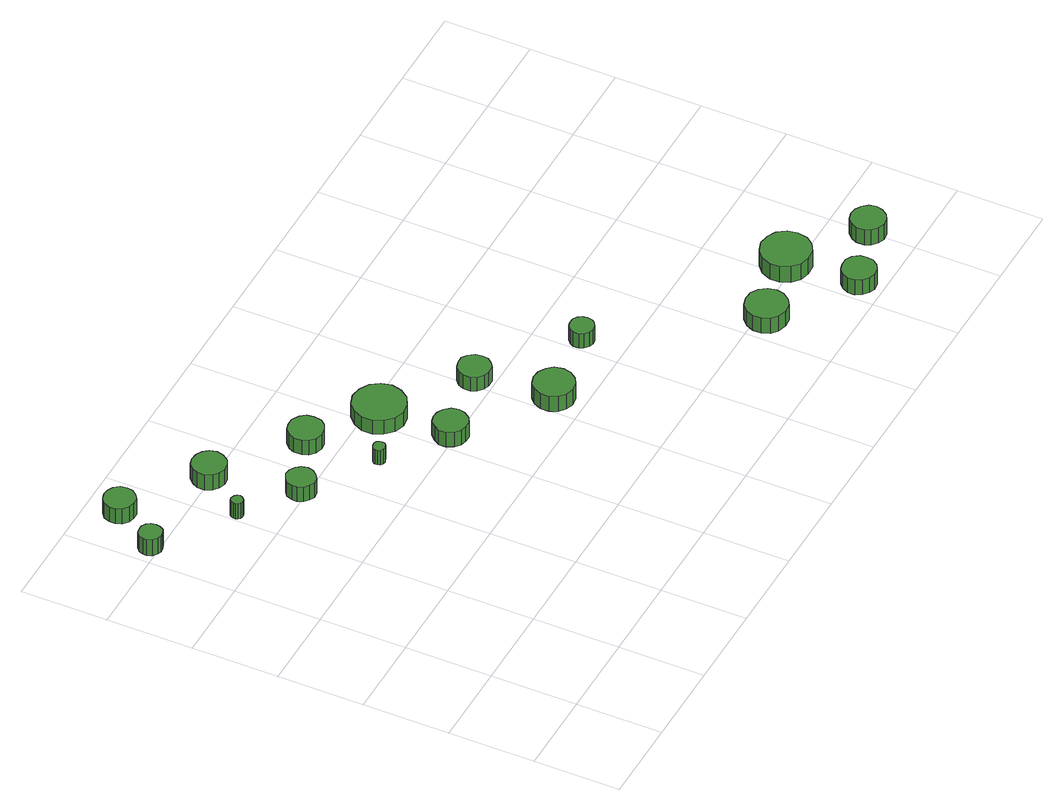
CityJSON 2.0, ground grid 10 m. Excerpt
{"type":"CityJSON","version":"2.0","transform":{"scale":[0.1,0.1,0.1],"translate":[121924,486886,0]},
"CityObjects":{
"tree1":{"type":"SolitaryVegetationObject","attributes":{"function":"something"},"geometry":[{"type":"MultiSurface","lod":"1","boundaries":[[[0,1,2,3,4,5,6,7,8,9,10,11,12,13,14]],[[15,16,17,18,19,20,21,22,23,24,25,26,27,28,29]],[[0,29,28,1]],[[1,28,27,2]],[[2,27,26,3]],[[3,26,25,4]],[[4,25,24,5]],[[5,24,23,6]],[[6,23,22,7]],[[7,22,21,8]],[[8,21,20,9]],[[9,20,19,10]],[[10,19,18,11]],[[11,18,17,12]],[[12,17,16,13]],[[13,16,15,14]],[[14,15,29,0]]]}]},
"tree2":{"type":"SolitaryVegetationObject","attributes":{"function":"something"},"geometry":[{"type":"MultiSurface","lod":"1","boundaries":[[[30,31,32,33,34,35,36,37,38,39,40,41,42,43,44]],[[45,46,47,48,49,50,51,52,53,54,55,56,57,58,59]],[[30,59,58,31]],[[31,58,57,32]],[[32,57,56,33]],[[33,56,55,34]],[[34,55,54,35]],[[35,54,53,36]],[[36,53,52,37]],[[37,52,51,38]],[[38,51,50,39]],[[39,50,49,40]],[[40,49,48,41]],[[41,48,47,42]],[[42,47,46,43]],[[43,46,45,44]],[[44,45,59,30]]]}]},
"tree3":{"type":"SolitaryVegetationObject","attributes":{"function":"something"},"geometry":[{"type":"MultiSurface","lod":"1","boundaries":[[[60,61,62,63,64,65,66,67,68,69,70,71,72,73,74]],[[75,76,77,78,79,80,81,82,83,84,85,86,87,88,89]],[[60,89,88,61]],[[61,88,87,62]],[[62,87,86,63]],[[63,86,85,64]],[[64,85,84,65]],[[65,84,83,66]],[[66,83,82,67]],[[67,82,81,68]],[[68,81,80,69]],[[69,80,79,70]],[[70,79,78,71]],[[71,78,77,72]],[[72,77,76,73]],[[73,76,75,74]],[[74,75,89,60]]]}]},
"tree4":{"type":"SolitaryVegetationObject","attributes":{"function":"something"},"geometry":[{"type":"MultiSurface","lod":"1","boundaries":[[[90,91,92,93,94,95,96,97,98,99,100,101,102,103,104]],[[105,106,107,108,109,110,111,112,113,114,115,116,117,118,119]],[[90,119,118,91]],[[91,118,117,92]],[[92,117,116,93]],[[93,116,115,94]],[[94,115,114,95]],[[95,114,113,96]],[[96,113,112,97]],[[97,112,111,98]],[[98,111,110,99]],[[99,110,109,100]],[[100,109,108,101]],[[101,108,107,102]],[[102,107,106,103]],[[103,106,105,104]],[[104,105,119,90]]]}]},
"tree5":{"type":"SolitaryVegetationObject","attributes":{"function":"something"},"geometry":[{"type":"MultiSurface","lod":"1","boundaries":[[[120,121,122,123,124,125,126,127,128,129,130,131,132,133,134]],[[135,136,137,138,139,140,141,142,143,144,145,146,147,148,149]],[[120,149,148,121]],[[121,148,147,122]],[[122,147,146,123]],[[123,146,145,124]],[[124,145,144,125]],[[125,144,143,126]],[[126,143,142,127]],[[127,142,141,128]],[[128,141,140,129]],[[129,140,139,130]],[[130,139,138,131]],[[131,138,137,132]],[[132,137,136,133]],[[133,136,135,134]],[[134,135,149,120]]]}]},
"tree6":{"type":"SolitaryVegetationObject","attributes":{"function":"something"},"geometry":[{"type":"MultiSurface","lod":"1","boundaries":[[[150,151,152,153,154,155,156,157,158,159,160,161,162,163,164]],[[165,166,167,168,169,170,171,172,173,174,175,176,177,178,179]],[[150,179,178,151]],[[151,178,177,152]],[[152,177,176,153]],[[153,176,175,154]],[[154,175,174,155]],[[155,174,173,156]],[[156,173,172,157]],[[157,172,171,158]],[[158,171,170,159]],[[159,170,169,160]],[[160,169,168,161]],[[161,168,167,162]],[[162,167,166,163]],[[163,166,165,164]],[[164,165,179,150]]]}]},
"tree7":{"type":"SolitaryVegetationObject","attributes":{"function":"something"},"geometry":[{"type":"MultiSurface","lod":"1","boundaries":[[[180,181,182,183,184,185,186,187,188,189,190,191,192,193,194]],[[195,196,197,198,199,200,201,202,203,204,205,206,207,208,209]],[[180,209,208,181]],[[181,208,207,182]],[[182,207,206,183]],[[183,206,205,184]],[[184,205,204,185]],[[185,204,203,186]],[[186,203,202,187]],[[187,202,201,188]],[[188,201,200,189]],[[189,200,199,190]],[[190,199,198,191]],[[191,198,197,192]],[[192,197,196,193]],[[193,196,195,194]],[[194,195,209,180]]]}]},
"tree8":{"type":"SolitaryVegetationObject","attributes":{"function":"something"},"geometry":[{"type":"MultiSurface","lod":"1","boundaries":[[[210,211,212,213,214,215,216,217,218,219,220,221,222,223,224]],[[225,226,227,228,229,230,231,232,233,234,235,236,237,238,239]],[[210,239,238,211]],[[211,238,237,212]],[[212,237,236,213]],[[213,236,235,214]],[[214,235,234,215]],[[215,234,233,216]],[[216,233,232,217]],[[217,232,231,218]],[[218,231,230,219]],[[219,230,229,220]],[[220,229,228,221]],[[221,228,227,222]],[[222,227,226,223]],[[223,226,225,224]],[[224,225,239,210]]]}]},
"tree9":{"type":"SolitaryVegetationObject","attributes":{"function":"something"},"geometry":[{"type":"MultiSurface","lod":"1","boundaries":[[[240,241,242,243,244,245,246,247,248,249,250,251,252,253,254]],[[255,256,257,258,259,260,261,262,263,264,265,266,267,268,269]],[[240,269,268,241]],[[241,268,267,242]],[[242,267,266,243]],[[243,266,265,244]],[[244,265,264,245]],[[245,264,263,246]],[[246,263,262,247]],[[247,262,261,248]],[[248,261,260,249]],[[249,260,259,250]],[[250,259,258,251]],[[251,258,257,252]],[[252,257,256,253]],[[253,256,255,254]],[[254,255,269,240]]]}]},
"tree10":{"type":"SolitaryVegetationObject","attributes":{"function":"something"},"geometry":[{"type":"MultiSurface","lod":"1","boundaries":[[[270,271,272,273,274,275,276,277,278,279,280,281,282,283,284]],[[285,286,287,288,289,290,291,292,293,294,295,296,297,298,299]],[[270,299,298,271]],[[271,298,297,272]],[[272,297,296,273]],[[273,296,295,274]],[[274,295,294,275]],[[275,294,293,276]],[[276,293,292,277]],[[277,292,291,278]],[[278,291,290,279]],[[279,290,289,280]],[[280,289,288,281]],[[281,288,287,282]],[[282,287,286,283]],[[283,286,285,284]],[[284,285,299,270]]]}]},
"tree11":{"type":"SolitaryVegetationObject","attributes":{"function":"something"},"geometry":[{"type":"MultiSurface","lod":"1","boundaries":[[[300,301,302,303,304,305,306,307,308,309,310,311,312,313,314]],[[315,316,317,318,319,320,321,322,323,324,325,326,327,328,329]],[[300,329,328,301]],[[301,328,327,302]],[[302,327,326,303]],[[303,326,325,304]],[[304,325,324,305]],[[305,324,323,306]],[[306,323,322,307]],[[307,322,321,308]],[[308,321,320,309]],[[309,320,319,310]],[[310,319,318,311]],[[311,318,317,312]],[[312,317,316,313]],[[313,316,315,314]],[[314,315,329,300]]]}]},
"tree12":{"type":"SolitaryVegetationObject","attributes":{"function":"something"},"geometry":[{"type":"MultiSurface","lod":"1","boundaries":[[[330,331,332,333,334,335,336,337,338,339,340,341,342,343,344]],[[345,346,347,348,349,350,351,352,353,354,355,356,357,358,359]],[[330,359,358,331]],[[331,358,357,332]],[[332,357,356,333]],[[333,356,355,334]],[[334,355,354,335]],[[335,354,353,336]],[[336,353,352,337]],[[337,352,351,338]],[[338,351,350,339]],[[339,350,349,340]],[[340,349,348,341]],[[341,348,347,342]],[[342,347,346,343]],[[343,346,345,344]],[[344,345,359,330]]]}]},
"tree13":{"type":"SolitaryVegetationObject","attributes":{"function":"something"},"geometry":[{"type":"MultiSurface","lod":"1","boundaries":[[[360,361,362,363,364,365,366,367,368,369,370,371,372,373,374]],[[375,376,377,378,379,380,381,382,383,384,385,386,387,388,389]],[[360,389,388,361]],[[361,388,387,362]],[[362,387,386,363]],[[363,386,385,364]],[[364,385,384,365]],[[365,384,383,366]],[[366,383,382,367]],[[367,382,381,368]],[[368,381,380,369]],[[369,380,379,370]],[[370,379,378,371]],[[371,378,377,372]],[[372,377,376,373]],[[373,376,375,374]],[[374,375,389,360]]]}]},
"tree14":{"type":"SolitaryVegetationObject","attributes":{"function":"something"},"geometry":[{"type":"MultiSurface","lod":"1","boundaries":[[[390,391,392,393,394,395,396,397,398,399,400,401,402,403,404]],[[405,406,407,408,409,410,411,412,413,414,415,416,417,418,419]],[[390,419,418,391]],[[391,418,417,392]],[[392,417,416,393]],[[393,416,415,394]],[[394,415,414,395]],[[395,414,413,396]],[[396,413,412,397]],[[397,412,411,398]],[[398,411,410,399]],[[399,410,409,400]],[[400,409,408,401]],[[401,408,407,402]],[[402,407,406,403]],[[403,406,405,404]],[[404,405,419,390]]]}]},
"tree15":{"type":"SolitaryVegetationObject","attributes":{"function":"something"},"geometry":[{"type":"MultiSurface","lod":"1","boundaries":[[[420,421,422,423,424,425,426,427,428,429,430,431,432,433,434]],[[435,436,437,438,439,440,441,442,443,444,445,446,447,448,449]],[[420,449,448,421]],[[421,448,447,422]],[[422,447,446,423]],[[423,446,445,424]],[[424,445,444,425]],[[425,444,443,426]],[[426,443,442,427]],[[427,442,441,428]],[[428,441,440,429]],[[429,440,439,430]],[[430,439,438,431]],[[431,438,437,432]],[[432,437,436,433]],[[433,436,435,434]],[[434,435,449,420]]]}]},
"tree16":{"type":"SolitaryVegetationObject","attributes":{"function":"something"},"geometry":[{"type":"MultiSurface","lod":"1","boundaries":[[[450,451,452,453,454,455,456,457,458,459,460,461,462,463,464]],[[465,466,467,468,469,470,471,472,473,474,475,476,477,478,479]],[[450,479,478,451]],[[451,478,477,452]],[[452,477,476,453]],[[453,476,475,454]],[[454,475,474,455]],[[455,474,473,456]],[[456,473,472,457]],[[457,472,471,458]],[[458,471,470,459]],[[459,470,469,460]],[[460,469,468,461]],[[461,468,467,462]],[[462,467,466,463]],[[463,466,465,464]],[[464,465,479,450]]]}]}
},
"vertices":[
[35,509,24],[34,515,24],[31,519,24],[26,522,24],[21,522,24],[16,521,24],[11,517,24],[9,512,24],[9,507,24],[11,502,24],[16,498,24],[21,496,24],[26,497,24],[31,499,24],[34,504,24],[34,504,2],[31,499,2],[26,497,2],[21,496,2],[16,498,2],[11,502,2],[9,507,2],[9,512,2],[11,517,2],[16,521,2],[21,522,2],[26,522,2],[31,519,2],[34,515,2],[35,509,2],
[74,562,23],[73,570,23],[68,576,23],[62,579,23],[55,580,23],[48,578,23],[42,573,23],[39,566,23],[39,559,23],[42,552,23],[48,547,23],[55,545,23],[62,545,23],[68,549,23],[73,555,23],[73,555,2],[68,549,2],[62,545,2],[55,545,2],[48,547,2],[42,552,2],[39,559,2],[39,566,2],[42,573,2],[48,578,2],[55,580,2],[62,579,2],[68,576,2],[73,570,2],[74,562,2],
[116,451,23],[115,454,23],[113,456,23],[111,457,23],[108,458,23],[105,457,23],[103,455,23],[102,452,23],[102,449,23],[103,447,23],[105,445,23],[108,444,23],[111,444,23],[113,446,23],[115,448,23],[115,448,2],[113,446,2],[111,444,2],[108,444,2],[105,445,2],[103,447,2],[102,449,2],[102,452,2],[103,455,2],[105,457,2],[108,458,2],[111,457,2],[113,456,2],[115,454,2],[116,451,2],
[188,407,22],[186,414,22],[182,419,22],[176,423,22],[169,424,22],[163,421,22],[158,417,22],[155,410,22],[155,404,22],[158,397,22],[163,393,22],[169,390,22],[176,391,22],[182,395,22],[186,400,22],[186,400,2],[182,395,2],[176,391,2],[169,390,2],[163,393,2],[158,397,2],[155,404,2],[155,410,2],[158,417,2],[163,421,2],[169,424,2],[176,423,2],[182,419,2],[186,414,2],[188,407,2],
[167,503,23],[165,511,23],[160,517,23],[153,521,23],[145,522,23],[138,520,23],[132,514,23],[128,507,23],[128,499,23],[132,491,23],[138,486,23],[145,483,23],[153,484,23],[160,488,23],[165,495,23],[165,495,2],[160,488,2],[153,484,2],[145,483,2],[138,486,2],[132,491,2],[128,499,2],[128,507,2],[132,514,2],[138,520,2],[145,522,2],[153,521,2],[160,517,2],[165,511,2],[167,503,2],
[258,355,22],[258,358,22],[256,361,22],[253,362,22],[251,362,22],[248,361,22],[245,359,22],[244,357,22],[244,354,22],[245,351,22],[248,349,22],[251,348,22],[253,349,22],[256,350,22],[258,352,22],[258,352,2],[256,350,2],[253,349,2],[251,348,2],[248,349,2],[245,351,2],[244,354,2],[244,357,2],[245,359,2],[248,361,2],[251,362,2],[253,362,2],[256,361,2],[258,358,2],[258,355,2],
[262,437,22],[261,445,22],[256,451,22],[248,456,22],[240,456,22],[232,454,22],[226,448,22],[223,441,22],[223,432,22],[226,425,22],[232,419,22],[240,417,22],[248,418,22],[256,422,22],[261,428,22],[261,428,2],[256,422,2],[248,418,2],[240,417,2],[232,419,2],[226,425,2],[223,432,2],[223,441,2],[226,448,2],[232,454,2],[240,456,2],[248,456,2],[256,451,2],[261,445,2],[262,437,2],
[340,306,22],[338,314,22],[333,320,22],[326,324,22],[318,325,22],[311,323,22],[305,317,22],[301,310,22],[301,302,22],[305,294,22],[311,289,22],[318,287,22],[326,287,22],[333,291,22],[338,298,22],[338,298,2],[333,291,2],[326,287,2],[318,287,2],[311,289,2],[305,294,2],[301,302,2],[301,310,2],[305,317,2],[311,323,2],[318,325,2],[326,324,2],[333,320,2],[338,314,2],[340,306,2],
[344,386,21],[341,398,21],[334,408,21],[323,414,21],[311,416,21],[299,412,21],[290,403,21],[285,392,21],[285,380,21],[290,369,21],[299,360,21],[311,356,21],[323,358,21],[334,364,21],[341,374,21],[341,374,2],[334,364,2],[323,358,2],[311,356,2],[299,360,2],[290,369,2],[285,380,2],[285,392,2],[290,403,2],[299,412,2],[311,416,2],[323,414,2],[334,408,2],[341,398,2],[344,386,2],
[445,235,23],[443,245,23],[437,252,23],[429,257,23],[419,258,23],[410,255,23],[403,249,23],[399,240,23],[399,230,23],[403,221,23],[410,215,23],[419,212,23],[429,213,23],[437,218,23],[443,226,23],[443,226,2],[437,218,2],[429,213,2],[419,212,2],[410,215,2],[403,221,2],[399,230,2],[399,240,2],[403,249,2],[410,255,2],[419,258,2],[429,257,2],[437,252,2],[443,245,2],[445,235,2],
[427,322,21],[426,329,21],[421,336,21],[415,340,21],[407,340,21],[400,338,21],[394,333,21],[391,326,21],[391,318,21],[394,311,21],[400,306,21],[407,304,21],[415,304,21],[421,308,21],[426,314,21],[426,314,2],[421,308,2],[415,304,2],[407,304,2],[400,306,2],[394,311,2],[391,318,2],[391,326,2],[394,333,2],[400,338,2],[407,340,2],[415,340,2],[421,336,2],[426,329,2],[427,322,2],
[529,249,22],[528,254,22],[525,259,22],[520,262,22],[514,262,22],[509,261,22],[504,257,22],[502,252,22],[502,246,22],[504,241,22],[509,237,22],[514,235,22],[520,236,22],[525,239,22],[528,243,22],[528,243,2],[525,239,2],[520,236,2],[514,235,2],[509,237,2],[504,241,2],[502,246,2],[502,252,2],[504,257,2],[509,261,2],[514,262,2],[520,262,2],[525,259,2],[528,254,2],[529,249,2],
[656,90,22],[654,100,22],[648,108,22],[640,113,22],[630,114,22],[620,111,22],[613,104,22],[609,95,22],[609,85,22],[613,76,22],[620,70,22],[630,67,22],[640,68,22],[648,73,22],[654,81,22],[654,81,1],[648,73,1],[640,68,1],[630,67,1],[620,70,1],[613,76,1],[609,85,1],[609,95,1],[613,104,1],[620,111,1],[630,114,1],[640,113,1],[648,108,1],[654,100,1],[656,90,1],
[744,28,22],[743,36,22],[738,43,22],[731,47,22],[723,47,22],[716,45,22],[710,40,22],[706,32,22],[706,24,22],[710,17,22],[716,12,22],[723,9,22],[731,10,22],[738,14,22],[743,21,22],[743,21,1],[738,14,1],[731,10,1],[723,9,1],[716,12,1],[710,17,1],[706,24,1],[706,32,1],[710,40,1],[716,45,1],[723,47,1],[731,47,1],[738,43,1],[743,36,1],[744,28,1],
[745,110,23],[743,121,23],[736,131,23],[726,136,23],[714,138,23],[703,134,23],[694,126,23],[689,115,23],[689,104,23],[694,93,23],[703,85,23],[714,82,23],[726,83,23],[736,89,23],[743,98,23],[743,98,1],[736,89,1],[726,83,1],[714,82,1],[703,85,1],[694,93,1],[689,104,1],[689,115,1],[694,126,1],[703,134,1],[714,138,1],[726,136,1],[736,131,1],[743,121,1],[745,110,1],
[820,55,22],[818,63,22],[813,69,22],[806,73,22],[798,74,22],[790,72,22],[784,66,22],[781,59,22],[781,50,22],[784,43,22],[790,38,22],[798,35,22],[806,36,22],[813,40,22],[818,47,22],[818,47,1],[813,40,1],[806,36,1],[798,35,1],[790,38,1],[784,43,1],[781,50,1],[781,59,1],[784,66,1],[790,72,1],[798,74,1],[806,73,1],[813,69,1],[818,63,1],[820,55,1]
]}
